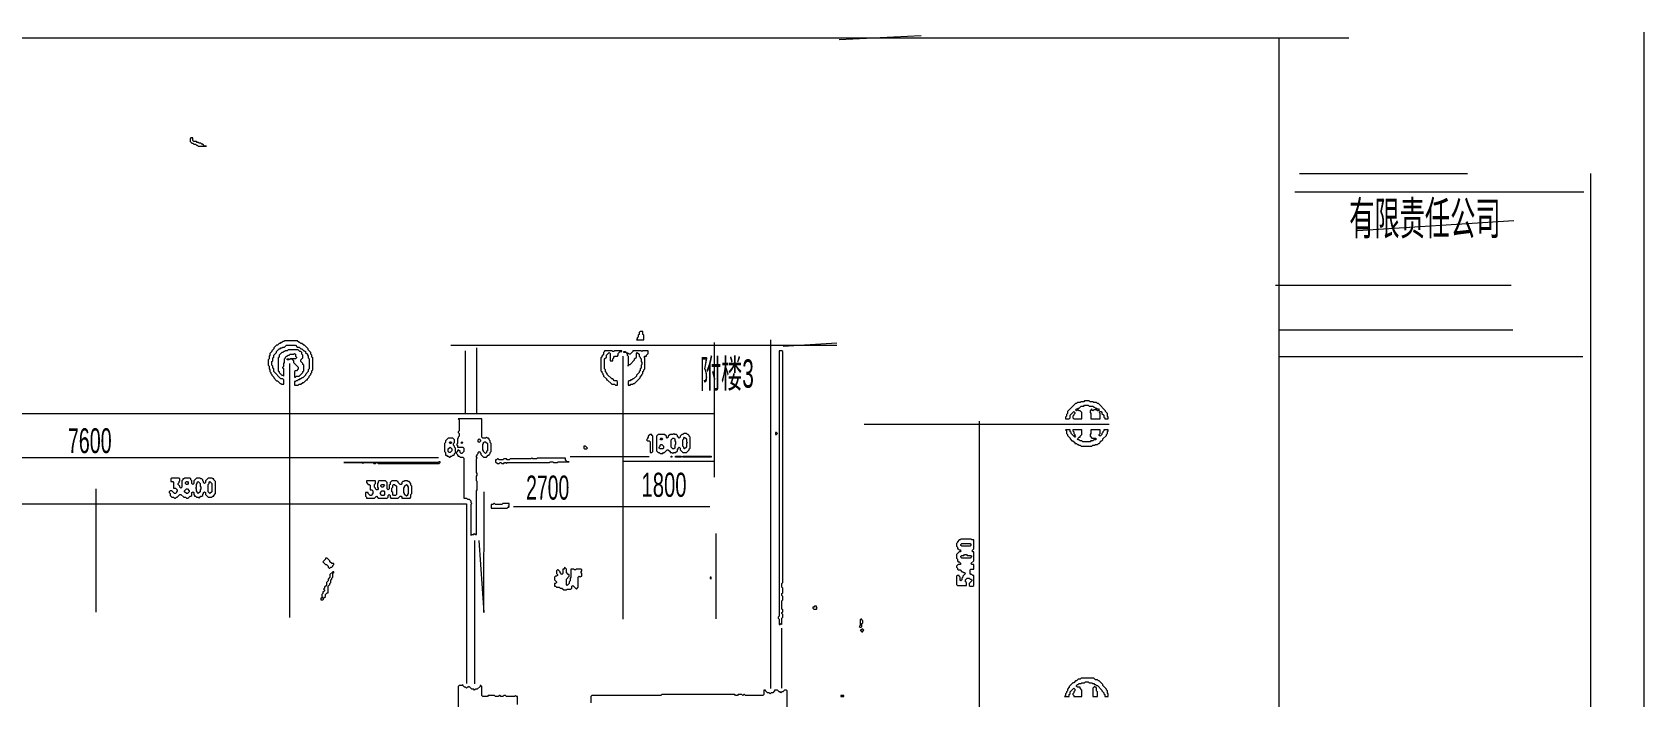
# Model space of a CAD drawing. Header units: millimetres. Extents: x 4 to 412, y 3 to 290.
# Drawn here: x 256.7 to 411.9, y 226.3 to 290.3 of the extents above; entities that cross this region are included whole.
import ezdxf

# ---------------------------------------------------------------- set-up
doc = ezdxf.new("R2010")
doc.units = ezdxf.units.MM
for name, color, linetype, lineweight in [('OCR_TEXT', 6, 'CONTINUOUS', 0), ('TRACE_CURVE', 6, 'CONTINUOUS', 0), ('TRACE_STRAIGHT', 5, 'CONTINUOUS', 0), ('TRACE_TEXT_SYMBOL', 6, 'CONTINUOUS', 0)]:
    doc.layers.add(name, color=color, linetype=linetype, lineweight=lineweight)
doc.styles.add('wqy-unicode', font='wqy-unicode')

msp = doc.modelspace()

# ---------------------------------------------------------------- linework, layer by layer
at = {"layer": 'TRACE_CURVE', "color": 6}
msp.add_lwpolyline([(328.67, 259.66), (328.67, 234.09), (328.58, 234), (328.58, 233.91), (328.67, 233.82), (328.67, 233.3), (328.75, 233.3), (328.84, 233.39), (328.93, 233.3), (328.93, 233.91), (329.02, 234), (329.02, 234.26), (328.93, 234.35), (328.93, 234.44), (329.02, 234.52), (329.02, 234.7), (328.93, 234.79), (328.93, 235.57), (329.02, 235.66), (329.02, 236.01), (328.93, 236.1), (328.93, 236.28), (329.02, 236.36), (329.02, 236.8), (328.93, 236.89), (328.93, 237.24), (329.02, 237.33), (329.02, 259.57), (328.93, 259.66)], close=True, dxfattribs=at)
at = {"layer": 'TRACE_STRAIGHT', "color": 5}
for p, q in [((411.95, 290.31), (411.95, 4.3)), ((119.19, 289.77), (383.53, 289.77)), ((334.45, 289.61), (342.33, 290)), ((376.78, 289.77), (376.78, 8.73)), ((378.77, 276.73), (394.97, 276.73)), ((406.81, 276.73), (406.81, 8.71)), ((378.32, 274.94), (406.17, 274.94)), ((384.36, 271.22), (399.43, 272.18)), ((376.48, 265.96), (399.16, 265.96)), ((376.78, 261.67), (399.34, 261.67)), ((297.05, 260.19), (334.21, 260.19)), ((298.41, 259.64), (298.41, 253.6)), ((299.5, 259.92), (299.5, 253.6)), ((322.4, 260.46), (322.4, 247.49)), ((327.82, 260.7), (327.82, 227.15)), ((329.04, 260.1), (334.21, 260.4)), ((281.5, 258.43), (281.5, 233.96)), ((313.61, 259.13), (313.61, 233.81)), ((376.78, 259.11), (406.07, 259.11)), ((223.48, 253.6), (322.45, 253.6)), ((336.84, 252.59), (360.46, 252.59)), ((347.94, 252.89), (347.94, 164.01)), ((224.14, 249.38), (295.84, 249.38)), ((308.52, 249.46), (316.14, 249.46)), ((313.61, 249.02), (322.4, 249.02)), ((262.84, 246.35), (262.84, 234.49)), ((300.23, 234.44), (300.25, 246.08)), ((210.78, 244.91), (298.55, 244.91)), ((298.55, 244.91), (298.55, 227.61)), ((303.06, 244.65), (322, 244.65)), ((299.33, 241.4), (299.33, 227.58)), ((299.75, 241.4), (300.23, 234.44)), ((322.58, 242.07), (322.58, 233.86)), ((328.88, 232.96), (328.88, 227.17))]:
    msp.add_line(p, q, dxfattribs=at)
at = {"layer": 'TRACE_TEXT_SYMBOL', "color": 6}
for points in [[(272.01, 280.15), (271.92, 280.06), (271.92, 279.8), (272.09, 279.62), (272.18, 279.62), (272.27, 279.54), (272.44, 279.54), (272.53, 279.45), (272.62, 279.45), (272.71, 279.36), (273.49, 279.36), (273.32, 279.36), (273.14, 279.54), (273.06, 279.54), (272.97, 279.62), (272.79, 279.62), (272.71, 279.71), (272.62, 279.71), (272.53, 279.8), (272.27, 279.8), (272.18, 279.89), (272.18, 280.15)], [(315.27, 261.5), (315.18, 261.41), (315.18, 261.23), (315.09, 261.15), (315.09, 260.97), (315, 260.88), (315, 260.8), (314.92, 260.71), (315.62, 260.71), (315.62, 261.15), (315.53, 261.23), (315.53, 261.5)], [(311.85, 259.66), (311.85, 259.57), (311.76, 259.48), (311.76, 259.31), (311.59, 259.13), (311.59, 259.04), (311.5, 258.96), (311.5, 257.73), (311.59, 257.64), (311.59, 257.56), (311.68, 257.47), (311.68, 257.38), (311.76, 257.29), (311.76, 257.21), (312.03, 256.94), (312.03, 256.86), (312.11, 256.86), (312.55, 256.42), (312.82, 256.42), (312.9, 256.33), (313.08, 256.33), (313.08, 256.68), (312.99, 256.77), (312.82, 256.77), (312.64, 256.94), (312.55, 256.94), (312.11, 257.38), (312.11, 257.47), (311.94, 257.64), (311.94, 257.82), (311.85, 257.91), (311.85, 258.87), (312.03, 259.04), (312.03, 259.22), (312.29, 259.48), (312.38, 259.4), (312.38, 258.69), (312.64, 258.69), (312.64, 258.87), (312.73, 258.96), (312.73, 259.04), (312.82, 259.13), (313.08, 259.13), (313.17, 259.22), (313.17, 259.4), (313.34, 259.57), (313.52, 259.57), (313.52, 259.66), (312.82, 259.66), (312.73, 259.57), (312.64, 259.57), (312.55, 259.66)], [(313.69, 259.57), (313.87, 259.57), (313.87, 259.48), (313.69, 259.48)], [(281.29, 258.87), (281.46, 258.87), (281.46, 258.78), (281.29, 258.78)], [(357.22, 253.97), (357.3, 254.05), (357.39, 253.97), (357.3, 253.88)], [(359.23, 253.97), (359.32, 254.05), (359.41, 254.05), (359.49, 253.97), (359.41, 253.88), (359.32, 253.88)], [(316.23, 251.6), (316.06, 251.43), (316.06, 251.34), (315.97, 251.25), (315.97, 251.16), (315.88, 251.08), (315.97, 250.99), (316.14, 250.99), (316.23, 250.9), (316.23, 249.85), (316.41, 249.85), (316.49, 249.94), (316.49, 251.43), (316.41, 251.51), (316.41, 251.6)], [(318.51, 251.69), (318.42, 251.6), (318.16, 251.6), (317.98, 251.43), (317.98, 251.34), (317.89, 251.25), (317.81, 251.34), (317.81, 251.43), (317.63, 251.6), (317.02, 251.6), (316.84, 251.43), (316.84, 250.02), (317.02, 249.85), (317.11, 249.85), (317.19, 249.76), (317.46, 249.76), (317.54, 249.85), (317.63, 249.85), (317.89, 250.11), (317.98, 250.11), (318.16, 249.94), (318.16, 249.85), (318.33, 249.85), (318.42, 249.76), (318.51, 249.85), (318.68, 249.85), (318.86, 250.02), (318.86, 250.11), (318.95, 250.2), (318.95, 250.29), (319.03, 250.37), (319.12, 250.29), (319.12, 250.11), (319.38, 249.85), (319.73, 249.85), (320, 250.11), (320, 250.2), (320.08, 250.29), (320.08, 251.34), (320, 251.43), (320, 251.51), (319.91, 251.6), (319.82, 251.6), (319.73, 251.69), (319.47, 251.69), (319.38, 251.6), (319.3, 251.6), (319.12, 251.43), (319.12, 251.34), (319.03, 251.25), (318.86, 251.43), (318.86, 251.51), (318.77, 251.6), (318.6, 251.6)], [(328.32, 251.78), (328.32, 251.6), (328.4, 251.6), (328.49, 251.69), (328.4, 251.78)], [(357.04, 251.43), (357.13, 251.51), (357.22, 251.43), (357.13, 251.34)], [(296.96, 250.37), (297.14, 250.2), (297.14, 250.02), (296.96, 249.85), (296.88, 249.85), (296.79, 249.94), (296.79, 250.2)], [(296.88, 250.81), (296.96, 250.9), (297.05, 250.9), (297.14, 250.81), (297.05, 250.73), (296.96, 250.73)], [(298.02, 250.81), (298.1, 250.9), (298.19, 250.81), (298.1, 250.73)], [(299.68, 251.08), (299.77, 251.16), (299.94, 250.99), (299.77, 250.81), (299.68, 250.9)], [(300.2, 250.81), (300.29, 250.9), (300.38, 250.9), (300.56, 250.73), (300.56, 250.02), (300.47, 249.94), (300.47, 249.85), (300.38, 249.76), (300.2, 249.94), (300.2, 250.02), (300.12, 250.11), (300.12, 250.64), (300.2, 250.73)], [(309.84, 250.46), (309.84, 250.29), (309.93, 250.2), (310.1, 250.2), (310.19, 250.29), (310.01, 250.46)], [(317.19, 250.55), (317.28, 250.64), (317.37, 250.64), (317.54, 250.46), (317.54, 250.29), (317.46, 250.2), (317.19, 250.2), (317.11, 250.29), (317.11, 250.37), (317.19, 250.46)], [(317.19, 251.16), (317.28, 251.25), (317.37, 251.25), (317.46, 251.16), (317.37, 251.08), (317.28, 251.08)], [(318.42, 251.25), (318.51, 251.25), (318.6, 251.16), (318.6, 250.99), (318.68, 250.9), (318.68, 250.64), (318.6, 250.55), (318.6, 250.29), (318.51, 250.2), (318.42, 250.2), (318.25, 250.37), (318.25, 251.08)], [(319.47, 251.25), (319.56, 251.34), (319.73, 251.16), (319.73, 250.9), (319.82, 250.81), (319.73, 250.73), (319.73, 250.37), (319.56, 250.2), (319.47, 250.29), (319.47, 250.37), (319.38, 250.46), (319.38, 251.08), (319.47, 251.16)], [(295.91, 248.97), (295.83, 248.89), (286.72, 248.89), (288.47, 248.89), (288.56, 248.8), (288.64, 248.89), (289.52, 248.89), (289.61, 248.8), (289.78, 248.8), (289.87, 248.89), (289.96, 248.89), (290.05, 248.8), (295.91, 248.8), (296, 248.89), (296, 248.97)], [(304.85, 249.32), (304.76, 249.24), (302.74, 249.24), (302.66, 249.15), (302.48, 249.15), (302.39, 249.24), (302.13, 249.24), (302.04, 249.15), (301.69, 249.15), (301.61, 249.24), (301.52, 249.24), (301.43, 249.15), (301.34, 249.15), (301.34, 248.97), (301.52, 248.8), (301.69, 248.8), (301.78, 248.89), (301.87, 248.89), (301.96, 248.8), (302.13, 248.8), (302.22, 248.89), (302.31, 248.89), (302.39, 248.8), (302.48, 248.89), (306.51, 248.89), (306.6, 248.97), (306.86, 248.97), (306.95, 248.89), (307.3, 248.89), (307.39, 248.97), (308.44, 248.97), (308.26, 248.97), (308.09, 249.15), (308.09, 249.32), (305.37, 249.32), (305.28, 249.24), (304.93, 249.24)], [(318.25, 249.5), (318.33, 249.5), (318.33, 249.41), (318.25, 249.41)], [(318.68, 249.5), (319.21, 249.5), (319.21, 249.41), (318.68, 249.41)], [(319.38, 249.5), (322.1, 249.5), (322.1, 249.41), (319.38, 249.41)], [(271.48, 246.96), (271.57, 247.05), (271.66, 247.05), (271.74, 246.96), (271.74, 246.87), (271.66, 246.78), (271.57, 246.78), (271.48, 246.87)], [(272.62, 246.96), (272.71, 247.05), (272.88, 246.87), (272.88, 246.61), (272.97, 246.52), (272.97, 246.35), (272.88, 246.26), (272.88, 246.08), (272.71, 245.91), (272.62, 246), (272.62, 246.08), (272.53, 246.17), (272.53, 246.35), (272.44, 246.43), (272.53, 246.52), (272.53, 246.78), (272.62, 246.87)], [(273.76, 246.96), (273.84, 247.05), (274.02, 246.87), (274.02, 246.08), (273.84, 245.91), (273.67, 246.08), (273.67, 246.78), (273.76, 246.87)], [(271.57, 246.35), (271.66, 246.35), (271.83, 246.17), (271.83, 246.08), (271.66, 245.91), (271.57, 245.91), (271.39, 246.08), (271.39, 246.17)], [(290.31, 246.08), (290.4, 246.17), (290.57, 246.17), (290.66, 246.08), (290.66, 245.82), (290.57, 245.73), (290.4, 245.73), (290.22, 245.91), (290.31, 246)], [(290.31, 246.7), (290.4, 246.78), (290.57, 246.78), (290.66, 246.7), (290.48, 246.52), (290.4, 246.52), (290.31, 246.61)], [(291.45, 246.7), (291.53, 246.78), (291.62, 246.78), (291.8, 246.61), (291.8, 245.82), (291.71, 245.73), (291.53, 245.73), (291.45, 245.82), (291.45, 246), (291.36, 246.08), (291.36, 246.43), (291.45, 246.52)], [(292.76, 246.78), (292.85, 246.7), (292.85, 246.61), (292.94, 246.52), (292.94, 245.91), (292.85, 245.82), (292.85, 245.73), (292.76, 245.65), (292.59, 245.82), (292.59, 245.91), (292.5, 246), (292.5, 246.43), (292.59, 246.52), (292.59, 246.61)], [(301.17, 244.95), (301.08, 244.86), (300.91, 244.86), (300.91, 244.51), (302.48, 244.51), (302.57, 244.6), (302.66, 244.6), (302.57, 244.68), (302.66, 244.77), (302.66, 244.95), (302.04, 244.95), (301.96, 244.86), (301.34, 244.86), (301.26, 244.95)], [(346.18, 241), (346.27, 241.09), (347.06, 241.09), (347.14, 241), (347.14, 240.92), (347.06, 240.83), (346.27, 240.83), (346.18, 240.92)], [(284.97, 239.69), (284.97, 239.6), (284.7, 239.34), (284.97, 239.08), (285.05, 239.08), (285.23, 238.9), (285.23, 238.82), (285.32, 238.73), (285.4, 238.73), (285.49, 238.82), (285.58, 238.82), (285.67, 238.9), (285.67, 238.99), (285.76, 239.08), (285.76, 239.17), (285.58, 239.17), (285.4, 239.34), (285.4, 239.43), (285.14, 239.69)], [(346.44, 239.95), (346.53, 240.04), (346.71, 240.04), (346.79, 239.95), (347.14, 239.95), (347.23, 239.87), (347.06, 239.69), (346.27, 239.69), (346.18, 239.78), (346.18, 239.87), (346.27, 239.95)], [(285.67, 238.38), (285.4, 238.11), (285.4, 237.85), (285.23, 237.68), (285.23, 237.5), (285.05, 237.33), (285.05, 237.06), (284.88, 236.89), (284.88, 236.8), (284.79, 236.71), (284.88, 236.63), (284.88, 236.54), (284.79, 236.45), (284.7, 236.45), (284.7, 236.28), (284.62, 236.19), (284.62, 236.01), (284.7, 235.93), (284.62, 235.84), (284.53, 235.84), (284.53, 235.66), (284.7, 235.66), (284.79, 235.75), (284.79, 235.84), (284.97, 236.01), (284.97, 236.19), (285.14, 236.36), (285.23, 236.36), (285.23, 236.98), (285.4, 237.15), (285.4, 237.24), (285.49, 237.33), (285.49, 237.59), (285.58, 237.68), (285.58, 237.76), (285.67, 237.85), (285.67, 238.2), (285.76, 238.29), (285.76, 238.38)], [(322.01, 237.85), (322.01, 237.76), (322.1, 237.68), (322.1, 237.85)], [(332.08, 235.05), (331.99, 234.96), (331.91, 234.96), (331.91, 234.87), (331.99, 234.79), (332.26, 234.79), (332.34, 234.87), (332.26, 234.96), (332.26, 235.05)], [(336.55, 233.82), (336.46, 233.74), (336.46, 233.21), (336.37, 233.12), (336.46, 233.04), (336.55, 233.04), (336.64, 233.12), (336.64, 233.39), (336.72, 233.47), (336.72, 233.65), (336.64, 233.74), (336.64, 233.82)], [(336.64, 232.86), (336.55, 232.77), (336.46, 232.77), (336.64, 232.6), (336.72, 232.6), (336.72, 232.68), (336.81, 232.77), (336.72, 232.86)], [(359.05, 227.34), (358.88, 227.17), (358.88, 226.38), (359.32, 226.38), (359.32, 226.82), (359.23, 226.91), (359.23, 227.17)], [(334.62, 226.47), (334.62, 226.38), (334.88, 226.38), (334.88, 226.47)]]:
    msp.add_lwpolyline(points, close=True, dxfattribs=at)
for points in [[(281.03, 260.62), (280.94, 260.53), (280.85, 260.53), (280.76, 260.45), (280.68, 260.45), (280.59, 260.36), (280.5, 260.36), (280.33, 260.18), (280.24, 260.18), (279.98, 259.92), (279.98, 259.83), (279.8, 259.66), (279.8, 259.57), (279.62, 259.4), (279.62, 259.22), (279.54, 259.13), (279.54, 258.87), (279.45, 258.78), (279.45, 258.26), (279.54, 258.17), (279.54, 257.91), (279.62, 257.82), (279.62, 257.64), (279.71, 257.56), (279.71, 257.47), (279.8, 257.38), (279.8, 257.29), (279.98, 257.12), (279.98, 257.03), (280.24, 256.77), (280.33, 256.77), (280.59, 256.51), (280.68, 256.51), (280.76, 256.42), (280.94, 256.42), (280.94, 256.86), (280.85, 256.94), (280.68, 256.94), (279.98, 257.64), (279.98, 257.91), (279.89, 257.99), (279.89, 258.17), (279.8, 258.26), (279.8, 258.61), (279.89, 258.69), (279.89, 258.96), (279.98, 259.04), (279.98, 259.22), (280.24, 259.48), (280.24, 259.57), (280.5, 259.83), (280.59, 259.83), (280.68, 259.92), (280.76, 259.92), (280.85, 260.01), (281.03, 260.01), (281.2, 260.18), (282.08, 260.18), (282.25, 260.01), (282.43, 260.01), (282.6, 259.83), (282.69, 259.83), (282.87, 259.66), (282.95, 259.66)], [(281.38, 259.75), (281.29, 259.66), (281.11, 259.66), (281.03, 259.57), (280.94, 259.57), (280.85, 259.48), (280.76, 259.48), (280.5, 259.22), (280.5, 259.04), (280.41, 258.96), (280.41, 257.73), (280.5, 257.64), (280.5, 257.56), (280.76, 257.29), (280.85, 257.29), (280.94, 257.21), (280.94, 257.91), (280.85, 257.99), (280.85, 258.08), (280.94, 258.17), (280.94, 258.43), (281.03, 258.52), (281.03, 258.87), (281.11, 258.96), (281.11, 259.04), (281.2, 259.13), (281.29, 259.13), (281.38, 259.22), (281.46, 259.22), (281.55, 259.31), (281.9, 259.31), (281.99, 259.4), (282.08, 259.31), (282.08, 259.13), (282.16, 259.04), (282.16, 258.96), (282.08, 258.87), (281.55, 258.87), (281.73, 258.87), (281.9, 258.69), (281.9, 258.52), (282.34, 258.08), (282.34, 257.91), (282.16, 257.73), (282.08, 257.73), (281.99, 257.64), (281.99, 257.12), (282.08, 257.12), (282.16, 257.21), (282.43, 257.21), (282.78, 257.56), (282.78, 257.64), (282.87, 257.73), (282.87, 258.26), (282.78, 258.34), (282.78, 258.43), (282.6, 258.61), (282.6, 258.78), (282.78, 258.96), (282.78, 259.22), (282.69, 259.31), (282.69, 259.48), (282.6, 259.57), (282.51, 259.57)], [(282.95, 259.66), (283.04, 259.57), (283.04, 259.48), (283.22, 259.31), (283.22, 259.22), (283.3, 259.13), (283.3, 258.96), (283.39, 258.87), (283.39, 257.91), (283.3, 257.82), (283.3, 257.64), (283.04, 257.38), (283.04, 257.29), (282.78, 257.03), (282.69, 257.03), (282.6, 256.94), (282.51, 256.94), (282.43, 256.86), (282.34, 256.86), (282.25, 256.77), (282.16, 256.77), (282.08, 256.68), (281.99, 256.68), (281.99, 256.33), (282.34, 256.33), (282.43, 256.42), (282.6, 256.42), (282.78, 256.59), (282.87, 256.59), (283.13, 256.86), (283.22, 256.86), (283.22, 256.94), (283.39, 257.12), (283.39, 257.21), (283.57, 257.38), (283.57, 257.47), (283.65, 257.56), (283.65, 257.73), (283.74, 257.82), (283.74, 258.96), (283.65, 259.04), (283.65, 259.22), (283.57, 259.31), (283.57, 259.48), (283.3, 259.75), (283.3, 259.83), (282.95, 260.18), (282.87, 260.18), (282.69, 260.36), (282.6, 260.36), (282.51, 260.45), (282.43, 260.45), (282.25, 260.62), (281.03, 260.62)], [(282.51, 259.57), (282.34, 259.75), (281.38, 259.75)], [(314.57, 259.66), (314.57, 259.57), (314.3, 259.31), (314.22, 259.31), (314.13, 259.4), (314.04, 259.4), (313.95, 259.48), (314.04, 259.4), (314.04, 259.22), (314.13, 259.13), (314.13, 258.17), (314.13, 258.26), (314.22, 258.34), (314.3, 258.34), (314.74, 258.78), (314.74, 258.87), (314.92, 259.04), (314.92, 259.4), (315, 259.48), (315.18, 259.31), (315.18, 259.13), (315.27, 259.04), (315.27, 258.96), (315.36, 258.87), (315.36, 258.61), (315.44, 258.52), (315.44, 258.34), (315.36, 258.26), (315.36, 257.99), (315.27, 257.91), (315.27, 257.73), (315.18, 257.64), (315.18, 257.56), (314.92, 257.29), (314.92, 257.21), (314.65, 256.94), (314.57, 256.94), (314.48, 256.86), (314.39, 256.86), (314.3, 256.77), (314.22, 256.77), (314.13, 256.68), (314.13, 256.33), (314.3, 256.33), (314.39, 256.42), (314.57, 256.42), (314.65, 256.51), (314.74, 256.51), (315.27, 257.03), (315.27, 257.12), (315.44, 257.29), (315.44, 257.38), (315.53, 257.47), (315.53, 257.64), (315.62, 257.73), (315.62, 257.82), (315.71, 257.91), (315.71, 258.96), (315.62, 259.04), (315.71, 259.13), (315.88, 259.13), (315.88, 259.22), (316.06, 259.4), (316.06, 259.66)], [(316.06, 259.66), (315.53, 259.66), (315.44, 259.57), (315.36, 259.66), (314.57, 259.66)], [(358.09, 254.84), (358, 254.75), (357.74, 254.75), (357.65, 254.67), (357.39, 254.67), (357.3, 254.58), (357.22, 254.58), (356.43, 253.79), (356.43, 253.62), (356.34, 253.53), (356.34, 253.35), (356.25, 253.26), (356.25, 253.09), (356.6, 253.09), (356.69, 253.18), (356.69, 253.44), (357.04, 253.79), (357.13, 253.7), (357.13, 253.62), (357.04, 253.53), (357.04, 253.44), (356.95, 253.35), (356.95, 253.18), (357.04, 253.09), (357.83, 253.09), (357.83, 253.7), (357.65, 253.88), (357.57, 253.88), (357.39, 254.05), (357.48, 254.14), (357.57, 254.14), (357.74, 254.32), (358, 254.32), (358.09, 254.4), (358.44, 254.4), (358.53, 254.32), (358.88, 254.32), (358.97, 254.23), (359.05, 254.23), (359.14, 254.14), (359.23, 254.14), (359.32, 254.05), (359.23, 253.97), (358.97, 253.97), (358.88, 253.88), (358.79, 253.97), (358.79, 254.05), (358.62, 253.88), (358.62, 253.7), (358.7, 253.62), (358.7, 253.09), (359.58, 253.09), (359.58, 253.62), (359.49, 253.7), (359.58, 253.79), (359.67, 253.79), (359.76, 253.7), (359.76, 253.62), (359.93, 253.44), (359.93, 253.26), (360.02, 253.18), (360.02, 253.09), (360.37, 253.09), (360.37, 253.26)], [(360.37, 253.26), (360.28, 253.35), (360.28, 253.62), (360.11, 253.79), (360.11, 253.88), (359.41, 254.58), (359.32, 254.58), (359.23, 254.67), (358.97, 254.67), (358.88, 254.75), (358.62, 254.75), (358.53, 254.84), (358.09, 254.84)], [(297.75, 253.09), (297.84, 253), (297.84, 251.95), (297.75, 251.86), (297.75, 251.78), (297.84, 251.69), (297.84, 251.43), (297.75, 251.34), (297.75, 251.25), (297.67, 251.16), (297.67, 250.73), (297.58, 250.64), (297.67, 250.55), (297.67, 250.37), (298.19, 250.37), (298.28, 250.29), (298.28, 249.94), (298.1, 249.76), (298.02, 249.76), (297.93, 249.85), (297.93, 249.94), (297.75, 250.11), (297.67, 250.02), (297.67, 249.94), (297.58, 249.85), (297.49, 249.94), (297.49, 250.29), (297.4, 250.37), (297.4, 250.46), (297.31, 250.55), (297.31, 250.73), (297.4, 250.81), (297.4, 251.08), (297.23, 251.25), (296.79, 251.25), (296.53, 250.99), (296.53, 250.81), (296.44, 250.73), (296.44, 249.94), (296.53, 249.85), (296.53, 249.59), (296.61, 249.59), (296.7, 249.5), (296.79, 249.5), (296.88, 249.41), (296.96, 249.41), (297.05, 249.5), (297.14, 249.5), (297.23, 249.59), (297.31, 249.59), (297.4, 249.67), (297.4, 249.76), (297.49, 249.85), (297.67, 249.67), (297.67, 249.59), (297.75, 249.5), (297.84, 249.5), (297.93, 249.41), (298.19, 249.41), (298.28, 249.32), (298.28, 245.47), (298.54, 245.47), (298.63, 245.38), (298.8, 245.38)], [(298.8, 245.38), (298.98, 245.21), (298.98, 245.03), (299.07, 244.95), (298.98, 244.86), (298.98, 241.88), (299.07, 241.97), (299.24, 241.97), (299.33, 242.06), (299.42, 241.97), (299.5, 241.97), (299.5, 246.17), (299.59, 246.26), (299.59, 247.05), (299.5, 247.13), (299.5, 247.57), (299.59, 247.66), (299.59, 247.84), (299.5, 247.92), (299.5, 249.24), (299.59, 249.32), (299.5, 249.41), (299.5, 249.5), (299.59, 249.59), (299.59, 249.67), (299.68, 249.76), (299.68, 249.85), (299.77, 249.94), (299.94, 249.76), (299.94, 249.67), (300.2, 249.41), (300.47, 249.41), (300.64, 249.59), (300.73, 249.59), (300.73, 249.67), (300.82, 249.76), (300.82, 249.85), (300.91, 249.94), (300.91, 250.73), (300.82, 250.81), (300.82, 250.99), (300.73, 251.08), (300.73, 251.16), (300.64, 251.25), (300.56, 251.25), (300.47, 251.34), (300.38, 251.25), (300.12, 251.25), (300.03, 251.34), (300.03, 253.09), (297.75, 253.09)], [(356.25, 252.04), (356.34, 251.95), (356.34, 251.69), (356.43, 251.6), (356.43, 251.51), (356.69, 251.25), (356.69, 251.16), (356.87, 250.99), (356.95, 250.99), (357.13, 250.81), (357.13, 250.73), (357.3, 250.73), (357.39, 250.64), (357.48, 250.64), (357.57, 250.55), (357.65, 250.55), (357.74, 250.46), (358.79, 250.46), (358.88, 250.55), (359.05, 250.55), (359.14, 250.64), (359.32, 250.64), (359.41, 250.73), (359.49, 250.73), (359.58, 250.81), (359.58, 250.9), (359.67, 250.99), (359.76, 250.99), (359.84, 251.08), (359.84, 251.16), (360.19, 251.51), (360.19, 251.6), (360.28, 251.69), (360.28, 251.86), (360.37, 251.95), (360.37, 252.04), (359.93, 252.04), (359.93, 251.95), (359.84, 251.86), (359.84, 251.78), (359.76, 251.69), (359.76, 251.6), (359.58, 251.43), (359.49, 251.51), (359.49, 251.6), (359.58, 251.69), (359.58, 252.04), (358.7, 252.04), (358.7, 251.69), (358.62, 251.6), (358.62, 251.43), (358.79, 251.25), (359.14, 251.25), (359.23, 251.16), (359.14, 251.08), (358.97, 251.08), (358.88, 250.99), (358.7, 250.99), (358.62, 250.9), (357.92, 250.9), (357.83, 250.99), (357.65, 250.99), (357.57, 251.08), (357.48, 251.08)], [(357.48, 251.08), (357.39, 251.16), (357.57, 251.34), (357.65, 251.34), (357.65, 251.43), (357.83, 251.6), (357.83, 252.04), (356.95, 252.04), (356.95, 251.95), (357.04, 251.86), (357.04, 251.69), (357.13, 251.6), (357.13, 251.51), (357.04, 251.43), (356.78, 251.69), (356.78, 251.78), (356.69, 251.86), (356.69, 252.04), (356.25, 252.04)], [(270.17, 247.4), (270.08, 247.31), (270.08, 247.05), (270.25, 247.05), (270.34, 246.96), (270.34, 246.43), (270.52, 246.43), (270.69, 246.26), (270.69, 246.17), (270.6, 246.08), (270.6, 246), (270.52, 245.91), (270.43, 245.91), (270.17, 246.17), (269.99, 246.17), (269.9, 246.08), (269.9, 246), (269.99, 245.91), (269.99, 245.73), (270.17, 245.56), (270.34, 245.56), (270.43, 245.47), (270.52, 245.47), (270.6, 245.56), (270.69, 245.56), (270.95, 245.82), (271.04, 245.82), (271.31, 245.56), (271.48, 245.56), (271.57, 245.47), (271.74, 245.47), (271.92, 245.65), (272.01, 245.65), (272.09, 245.73), (272.09, 246), (272.18, 246.08), (272.27, 246), (272.27, 245.82), (272.36, 245.73), (272.36, 245.65), (272.44, 245.65), (272.53, 245.56), (272.71, 245.56), (272.79, 245.47), (272.97, 245.65), (273.06, 245.65), (273.14, 245.73), (273.14, 245.82), (273.23, 245.91), (273.23, 246), (273.32, 246.08), (273.41, 246), (273.41, 245.82), (273.67, 245.56), (274.02, 245.56), (274.11, 245.65), (274.2, 245.65), (274.2, 245.73), (274.37, 245.91), (274.37, 247.05), (274.2, 247.22), (274.2, 247.31), (274.11, 247.31), (274.02, 247.4)], [(274.02, 247.4), (273.67, 247.4), (273.41, 247.13), (273.41, 246.96), (273.32, 246.87), (273.23, 246.96), (273.23, 247.05), (273.14, 247.13), (273.14, 247.22), (273.06, 247.31), (272.97, 247.31), (272.88, 247.4), (272.53, 247.4), (272.27, 247.13), (272.27, 246.87), (272.18, 246.78), (272.09, 246.87), (272.09, 247.13), (272.01, 247.22), (272.01, 247.31), (271.92, 247.4), (271.39, 247.4), (271.31, 247.31), (271.22, 247.31), (271.22, 247.22), (271.13, 247.13), (271.13, 246.52), (271.04, 246.43), (270.95, 246.52), (270.95, 246.61), (270.78, 246.78), (270.78, 246.87), (270.87, 246.96), (270.87, 247.05), (270.95, 247.13), (270.95, 247.31), (270.87, 247.4), (270.17, 247.4)], [(288.91, 247.13), (288.91, 246.96), (289.08, 246.78), (289.17, 246.78), (289.26, 246.7), (289.26, 246.26), (289.43, 246.26), (289.52, 246.17), (289.52, 245.91), (289.35, 245.73), (289.26, 245.73), (289.08, 245.91), (289.08, 246), (288.82, 246), (288.82, 245.65), (288.91, 245.56), (288.91, 245.47), (289.7, 245.47), (289.87, 245.65), (290.05, 245.47), (290.92, 245.47), (291.01, 245.56), (291.01, 245.73), (291.1, 245.82), (291.18, 245.73), (291.18, 245.56), (291.27, 245.47), (291.97, 245.47), (292.15, 245.65), (292.24, 245.65), (292.32, 245.56), (292.32, 245.47), (293.11, 245.47), (293.2, 245.56), (293.2, 245.82), (293.29, 245.91), (293.29, 246.61), (293.2, 246.7), (293.2, 246.87), (293.02, 247.05), (292.94, 247.05), (292.85, 247.13), (292.59, 247.13), (292.5, 247.05), (292.41, 247.05), (292.32, 246.96), (292.32, 246.87), (292.24, 246.78), (292.15, 246.78), (291.97, 246.96), (291.97, 247.05), (291.89, 247.05), (291.8, 247.13), (291.36, 247.13), (291.18, 246.96), (291.18, 246.78), (291.1, 246.7), (291.1, 246.35), (291.01, 246.26), (290.92, 246.35), (290.92, 246.96), (290.75, 247.13), (290.13, 247.13), (290.05, 247.05)], [(290.05, 247.05), (290.05, 246.96), (289.96, 246.87), (289.96, 246.52), (290.05, 246.43), (290.05, 246.35), (289.96, 246.26), (289.87, 246.26), (289.78, 246.35), (289.78, 246.43), (289.7, 246.52), (289.7, 246.78), (289.78, 246.87), (289.78, 247.13), (288.91, 247.13)], [(346.18, 241.53), (346.09, 241.44), (346.01, 241.44), (345.83, 241.27), (345.83, 241.18), (345.74, 241.09), (345.74, 240.83), (345.83, 240.74), (345.83, 240.57), (345.92, 240.57), (346.01, 240.48), (346.09, 240.48), (346.18, 240.39), (346.09, 240.3), (346.01, 240.3), (345.74, 240.04), (345.74, 239.69), (345.83, 239.6), (345.83, 239.43), (345.92, 239.34), (346.01, 239.34), (346.18, 239.17), (346.09, 239.08), (345.92, 239.08), (345.74, 238.9), (345.74, 238.82), (345.83, 238.73), (345.83, 238.64), (345.92, 238.55), (346.09, 238.55), (346.27, 238.38), (346.36, 238.38), (346.44, 238.29), (346.53, 238.29), (346.62, 238.2), (346.36, 237.94), (346.36, 237.85), (346.27, 237.76), (346.27, 237.59), (346.18, 237.5), (346.09, 237.59), (346.09, 237.85), (346.01, 237.94), (346.01, 238.03), (345.83, 238.03), (345.74, 237.94), (345.74, 237.15), (345.83, 237.06), (346.71, 237.06), (346.71, 237.33), (346.62, 237.41), (346.62, 237.59), (346.79, 237.76), (346.97, 237.76), (347.06, 237.68), (347.14, 237.68), (347.23, 237.59), (347.23, 237.5), (346.97, 237.24), (346.97, 237.06), (347.06, 236.98), (347.32, 236.98), (347.41, 237.06), (347.41, 238.03)], [(347.41, 238.03), (347.32, 238.03), (347.23, 238.11), (347.14, 238.11), (347.06, 238.2), (347.06, 238.55), (347.14, 238.64), (347.41, 238.64), (347.41, 239.08), (347.23, 239.08), (347.14, 239.17), (347.41, 239.43), (347.41, 240.3), (347.32, 240.3), (347.23, 240.39), (347.41, 240.57), (347.41, 241.44), (347.23, 241.44), (347.14, 241.53), (346.18, 241.53)], [(308, 238.82), (308, 238.73), (307.91, 238.64), (307.82, 238.64), (307.82, 238.2), (307.74, 238.11), (307.56, 238.29), (307.56, 238.38), (307.39, 238.55), (307.3, 238.55), (307.21, 238.46), (307.21, 238.2), (307.3, 238.11), (307.3, 238.03), (307.21, 237.94), (307.12, 237.94), (307.04, 237.85), (307.04, 237.59), (307.21, 237.41), (307.21, 237.33), (307.12, 237.24), (307.04, 237.24), (307.04, 236.98), (307.12, 236.98), (307.21, 236.89), (307.47, 236.89), (307.56, 236.8), (307.74, 236.8), (307.91, 236.63), (308.17, 236.63), (308.26, 236.71), (308.61, 236.71), (308.7, 236.8), (308.7, 236.98), (308.79, 237.06), (309.14, 236.71), (309.31, 236.89), (309.31, 237.85), (309.4, 237.94), (309.49, 237.85), (309.58, 237.94), (309.66, 237.94), (309.66, 238.2), (309.58, 238.29), (309.58, 238.38), (309.66, 238.46), (309.66, 238.55), (309.58, 238.64), (309.14, 238.64), (309.05, 238.55), (308.96, 238.55), (308.87, 238.64), (308.61, 238.64), (308.61, 237.85), (308.52, 237.76), (308.52, 237.5), (308.44, 237.41), (308.44, 237.24), (308.26, 237.06), (308.17, 237.15), (308.17, 237.68), (308.44, 237.94), (308.44, 238.11), (308.35, 238.11)], [(308.35, 238.11), (308.17, 238.29), (308.17, 238.64), (308, 238.82)], [(298.19, 227.52), (298.1, 227.43), (297.84, 227.43), (297.75, 227.34), (297.75, 225.24)], [(300.03, 226.47), (300.03, 227.34), (299.94, 227.43), (299.85, 227.43), (299.85, 227.34), (299.59, 227.08), (299.42, 227.08), (299.33, 226.99), (299.24, 227.08), (299.07, 227.08), (298.8, 227.34), (298.72, 227.26), (298.63, 227.26), (298.54, 227.17), (298.45, 227.26), (298.37, 227.26), (298.19, 227.43), (298.19, 227.52)], [(327.18, 226.99), (327.18, 226.55), (327.09, 226.47), (325.43, 226.47), (325.34, 226.55), (325.25, 226.55), (325.16, 226.47), (325.08, 226.55), (324.73, 226.55), (324.64, 226.47), (324.46, 226.47), (324.38, 226.55), (317.37, 226.55), (317.28, 226.47), (310.63, 226.47), (310.54, 226.38), (310.54, 225.77)], [(329.45, 225.15), (329.45, 226.91), (329.37, 226.99), (329.19, 226.99), (329.02, 226.82), (328.93, 226.82), (328.84, 226.73), (328.75, 226.82), (328.67, 226.82), (328.49, 226.99), (328.23, 226.99), (328.23, 226.91), (328.05, 226.73), (327.88, 226.73), (327.79, 226.64), (327.7, 226.73), (327.53, 226.73), (327.35, 226.91), (327.35, 226.99), (327.18, 226.99)], [(357.74, 228.13), (357.65, 228.04), (357.48, 228.04), (357.3, 227.87), (357.22, 227.87), (357.04, 227.69), (356.95, 227.69), (356.6, 227.34), (356.6, 227.26), (356.43, 227.08), (356.43, 226.91), (356.34, 226.82), (356.34, 226.73), (356.25, 226.64), (356.25, 226.47), (356.16, 226.38), (356.6, 226.38), (356.6, 226.55), (356.69, 226.64), (356.69, 226.82), (357.04, 227.17), (357.13, 227.08), (357.13, 226.91), (357.04, 226.82), (357.04, 226.73), (356.95, 226.64), (356.95, 226.55), (357.04, 226.47), (357.04, 226.38), (357.83, 226.38), (357.83, 226.99), (357.65, 227.17), (357.65, 227.26), (357.39, 227.26), (357.3, 227.34), (357.3, 227.43), (357.39, 227.52), (357.48, 227.52), (357.57, 227.61), (357.74, 227.61), (357.83, 227.69), (358.09, 227.69), (358.18, 227.78), (358.44, 227.78), (358.53, 227.69), (358.79, 227.69), (358.88, 227.61), (358.97, 227.61), (359.05, 227.52), (359.14, 227.52), (359.23, 227.43), (359.32, 227.43), (359.76, 226.99), (359.76, 226.91), (359.93, 226.73), (359.93, 226.64), (360.02, 226.55), (360.02, 226.38), (360.37, 226.38), (360.37, 226.64), (360.28, 226.73), (360.28, 226.91), (360.19, 226.99), (360.19, 227.08)], [(360.19, 227.08), (359.84, 227.43), (359.84, 227.52), (359.49, 227.87), (359.41, 227.87), (359.32, 227.96), (359.14, 227.96), (358.97, 228.13), (357.74, 228.13)], [(303.45, 225.59), (303.45, 226.38), (303.36, 226.38), (303.27, 226.47), (303.18, 226.38), (302.39, 226.38), (302.31, 226.47), (302.13, 226.47), (302.04, 226.38), (301.87, 226.38), (301.78, 226.47), (301.69, 226.47), (301.61, 226.38), (301.34, 226.38), (301.26, 226.47), (300.64, 226.47), (300.56, 226.38), (300.12, 226.38), (300.03, 226.47)]]:
    msp.add_lwpolyline(points, dxfattribs=at)

# ---------------------------------------------------------------- texts
at = {"layer": 'OCR_TEXT', "color": 6, "style": 'wqy-unicode'}
for s, height, width, p in [('有限责任公司', 3.21, 0.555339, (383.57, 270.81)), ('附楼3', 2.732, 0.548917, (321.02, 256.09)), ('7600', 2.391, 0.592972, (260.15, 249.8)), ('2700', 2.322, 0.60191, (304.29, 245.32)), ('1800', 2.322, 0.62712, (315.41, 245.59))]:
    msp.add_text(s, height=height, dxfattribs=dict(at, width=width)).set_placement(p)

doc.saveas('drawing.dxf')
